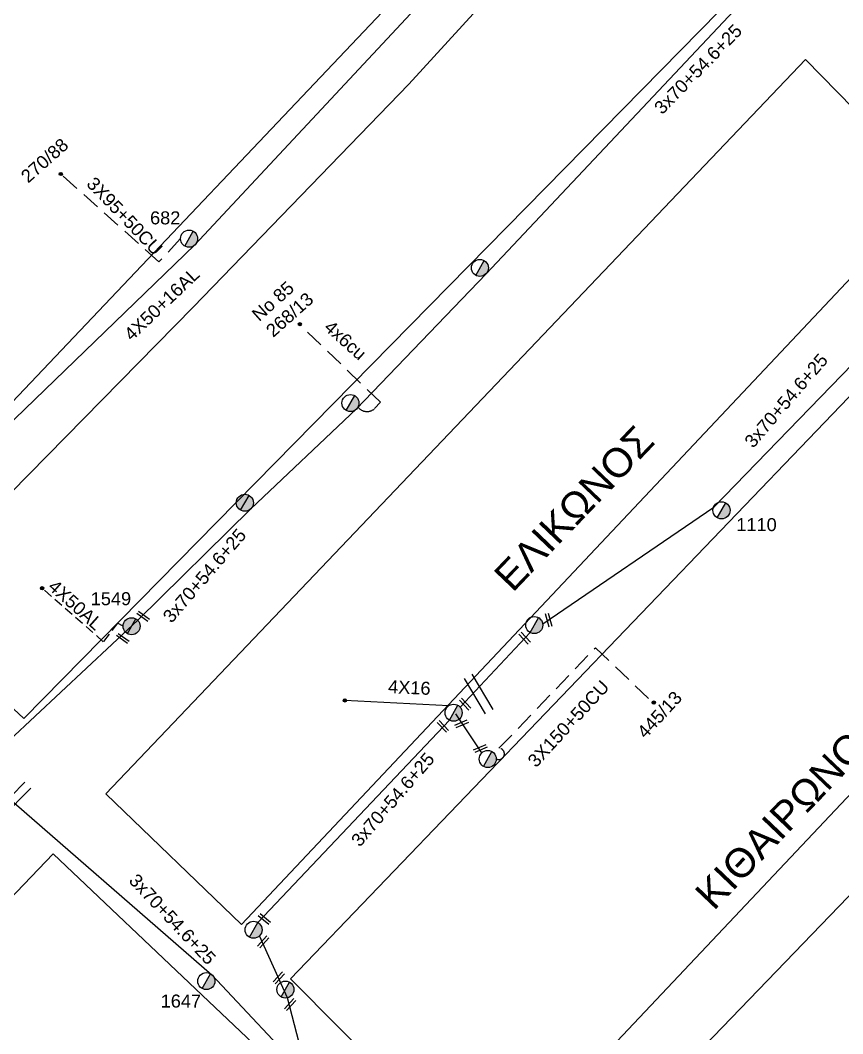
# Model space of a CAD drawing. Header units: millimetres. Extents: x -2449 to 9266, y 48 to 3905.
# Drawn here: x 7647.7 to 7761.5, y 3254.2 to 3394.4 of the extents above; entities that cross this region are included whole.
import ezdxf

# ---------------------------------------------------------------- set-up
doc = ezdxf.new("R2010")
doc.units = ezdxf.units.MM
doc.linetypes.add('DASHED', pattern=[19.05, 12.7, -6.35])
for name, color, linetype in [('Γυμνά εναέρια ΧΤ και ΦΟΠ (3Φ)   4x50+16AL', 7, 'Continuous'), ('Εναέρια παροχή ΧΤ 4x16', 7, 'SYN_LINE'), ('Επιγραφές - Σχήματα', 7, 'Continuous'), ('Καλώδια ΧΤ   3x150+50CU', 7, 'DASHED'), ('Καλώδια ΧΤ   3x150AL+50XLPE', 7, 'DASHED'), ('Καλώδια ΧΤ   3x95+50CU', 7, 'DASHED'), ('Μηχανική τομή', 7, 'Continuous'), ('Στύλος Ξύλινος', 7, 'Continuous'), ('Στύλος Ξύλινος @ 1', 7, 'Continuous'), ('Στύλος ΦΜ', 7, 'Continuous'), ('Στύλος ΦΜ @ 1', 7, 'Continuous'), ('Συνδέσεις', 7, 'Continuous'), ('Συνεστραμμένα ΧΤ   3x70+54.6+25 AL', 7, 'SYN_LINE'), ('Τομή', 7, 'Continuous'), ('Υπόβαθρο ΔΕΗ', 7, 'Continuous'), ('Υπόγεια καλώδια Παροχών ΧΤ   4x50AL', 7, 'DASHED'), ('Υπόγεια καλώδια Παροχών ΧΤ   4x6', 7, 'DASHED')]:
    doc.layers.add(name, color=color, linetype=linetype)
doc.styles.add('arial', font='arial.ttf')
doc.styles.get("Standard").update_dxf_attribs({"font": 'arial.ttf'})
doc.linetypes.add('SYN_LINE', pattern='A,0.5,-0.0001,["/\\/\\/\\/",Standard,S=0.1,R=0,X=0,Y=-0.05],-0.25', length=0.7501)

# ---------------------------------------------------------------- blocks, each defined once
blk = doc.blocks.new('ΥΠΑΡΧΩΝ ΤΣΙΜΕΝΤΕΝΙΟΣ ΣΤΥΛΟΣ')
at = {"layer": 'Στύλος ΦΜ'}
blk.add_hatch(color=7, dxfattribs=at).paths.add_polyline_path([(-1.29, -2.28, 0.574793), (2.62, 0, 0.268822), (1.3, 2.27)])
at = {"layer": 'Στύλος ΦΜ', "color": 7}
blk.add_line((-1.29, -2.28), (1.3, 2.27), dxfattribs=at)
blk.add_circle((0, 0), 2.62, dxfattribs=at)
at = {"layer": 'Στύλος ΦΜ', "flags": 4}
for tag, p in [('ΑΡΙΘΜΟΣ', (-4.68, 8.05)), ('ΤΥΠΟΣ', (-4.91, 3.03))]:
    blk.add_attdef(tag, p, '', height=4, dxfattribs=at)
blk = doc.blocks.new('ΥΠΑΡΧΩΝ ΞΥΛΙΝΟΣ ΣΤΥΛΟΣ')
at = {"layer": 'Στύλος Ξύλινος'}
h = blk.add_hatch(color=7, dxfattribs=at)
h.paths.add_polyline_path([(-2.62, 0, 0.270008), (-1.29, -2.28), (1.3, 2.27, 0.576266)])
h.paths.add_polyline_path([(-1.29, -2.28, 0.574793), (2.62, 0, 0.268822), (1.3, 2.27)])
at = {"layer": 'Στύλος Ξύλινος', "color": 7}
blk.add_line((-1.29, -2.28), (1.3, 2.27), dxfattribs=at)
blk.add_circle((0, 0), 2.62, dxfattribs=at)
at = {"layer": 'Στύλος Ξύλινος', "flags": 4}
for tag, p in [('ΑΡΙΘΜΟΣ', (-4.91, 8.6)), ('ΤΥΠΟΣ', (-4.85, 3.39))]:
    blk.add_attdef(tag, p, '', height=4, dxfattribs=at)
blk = doc.blocks.new('_ΣΥΝΔΕΣΗ')
at = {"layer": 'Συνδέσεις', "linetype": 'SYN_LINE', "ltscale": 40}
blk.add_hatch(color=256, dxfattribs=at).paths.add_polyline_path([(0.5, -0.01, 1), (-0.5, -0.01, 1)])
at = {"layer": 'Συνδέσεις'}
blk.add_circle((0, -0.01), 0.5, dxfattribs=at)
blk = doc.blocks.new('ΤΟΜΗ')
at = {"layer": 'Τομή', "ltscale": 40}
for p, q in [((-5.68, 0), (5.68, 0)), ((5.68, -2.33), (-5.68, -2.33))]:
    blk.add_line(p, q, dxfattribs=at)
blk = doc.blocks.new('ΜΗΧΑΝΙΚΗ ΤΟΜΗ')
at = {"layer": 'Μηχανική τομή', "ltscale": 40}
for p, q in [((-1.89, 0.78), (1.89, 0.78)), ((1.89, 0), (-1.89, 0))]:
    blk.add_line(p, q, dxfattribs=at)

msp = doc.modelspace()

# ---------------------------------------------------------------- linework, layer by layer
at = {"layer": 'Γυμνά εναέρια ΧΤ και ΦΟΠ (3Φ)   4x50+16AL', "color": 30, "ltscale": 0.2}
msp.add_lwpolyline([(7638.61, 3331.23), (7671.88, 3363.35), (7701.69, 3395.33), (7721.05, 3436.83)], dxfattribs=at)
at = {"layer": 'Εναέρια παροχή ΧΤ 4x16', "color": 151, "ltscale": 15}
msp.add_lwpolyline([(7707.01, 3299.56), (7692.62, 3300.29)], dxfattribs=at)
at = {"layer": 'Καλώδια ΧΤ   3x150AL+50XLPE', "color": 151, "linetype": 'DASHED', "ltscale": 0.2}
msp.add_lwpolyline([(7713.58, 3292.18, 1.228397), (7713.95, 3293.67), (7727.32, 3307.59), (7735.21, 3300.02)], format="xyb", dxfattribs=at)
at = {"layer": 'Καλώδια ΧΤ   3x95+50CU', "color": 30, "ltscale": 0.2}
msp.add_lwpolyline([(7669.88, 3364.2), (7666.89, 3361), (7653.31, 3373.15)], dxfattribs=at)
at = {"layer": 'Συνεστραμμένα ΧΤ   3x70+54.6+25 AL', "color": 173, "linetype": 'SYN_LINE', "ltscale": 20}
msp.add_lwpolyline([(7753.92, 3403.72), (7712.16, 3359.34), (7694.25, 3340.64), (7679.59, 3326.8), (7663.95, 3311.38), (7642.6, 3291.45)], dxfattribs=at)
at = {"layer": 'Συνεστραμμένα ΧΤ   3x70+54.6+25 AL', "color": 133, "linetype": 'SYN_LINE', "ltscale": 20}
msp.add_lwpolyline([(7720, 3310.89), (7743.67, 3327.06), (7764.37, 3348.33), (7779.06, 3362.78)], dxfattribs=at)
at = {"layer": 'Συνεστραμμένα ΧΤ   3x70+54.6+25 AL', "color": 133, "linetype": 'SYN_LINE', "ltscale": 15}
msp.add_lwpolyline([(7708.57, 3299.36), (7718.25, 3309.7)], dxfattribs=at)
at = {"layer": 'Συνεστραμμένα ΧΤ   3x70+54.6+25 AL', "color": 151, "ltscale": 8}
msp.add_lwpolyline([(7711.58, 3293.02), (7707.99, 3298.45)], dxfattribs=at)
at = {"layer": 'Συνεστραμμένα ΧΤ   3x70+54.6+25 AL', "color": 151, "linetype": 'SYN_LINE', "ltscale": 20}
for points in [[(7680.57, 3269.56), (7707.1, 3297.57)], [(7643.22, 3289.27), (7674.22, 3262.33), (7687.55, 3248.12)]]:
    msp.add_lwpolyline(points, dxfattribs=at)
at = {"layer": 'Συνεστραμμένα ΧΤ   3x70+54.6+25 AL', "color": 151, "linetype": 'SYN_LINE', "ltscale": 10}
msp.add_lwpolyline([(7687.55, 3248.12), (7684.69, 3259.13), (7680.81, 3267.7)], dxfattribs=at)
at = {"layer": 'Υπόβαθρο ΔΕΗ'}
for points in [[(7625.17, 3319.04), (7723.45, 3422.65), (7678.86, 3466.15), (7577.72, 3364.64), (7625.17, 3319.04)], [(7648.18, 3297.78), (7631.23, 3313.61), (7671.61, 3354.73), (7701.46, 3385.57), (7723.27, 3409.44), (7729.74, 3415.95), (7747.09, 3398.45), (7648.18, 3297.78)], [(7678.34, 3269.28), (7659.54, 3287.35), (7756.36, 3389), (7774.1, 3370.92), (7678.34, 3269.28)], [(7809.35, 3336.87), (7712.45, 3234.19), (7685.12, 3261.77), (7782.17, 3362.9), (7809.35, 3336.87)], [(7816.55, 3330.02), (7841.33, 3306.14), (7745.31, 3202.41), (7718.82, 3228.02), (7816.85, 3329.73)], [(7613.78, 3238.88), (7652.27, 3279.05), (7672.87, 3259.5), (7686.12, 3246.94), (7646.36, 3204.62), (7613.78, 3238.88)]]:
    msp.add_lwpolyline(points, dxfattribs=at)
at = {"layer": 'Υπόγεια καλώδια Παροχών ΧΤ   4x50AL', "color": 7, "linetype": 'DASHED', "ltscale": 0.1}
msp.add_lwpolyline([(7661.93, 3310.56), (7661.14, 3310.97), (7659.19, 3308.42), (7650.65, 3315.89)], dxfattribs=at)
at = {"layer": 'Υπόγεια καλώδια Παροχών ΧΤ   4x6', "color": 173, "linetype": 'DASHED', "ltscale": 0.2}
msp.add_lwpolyline([(7694.44, 3340.89, 0.437261), (7696.74, 3340.68), (7697.54, 3341.58), (7686.52, 3352.16)], format="xyb", dxfattribs=at)

# ---------------------------------------------------------------- block references
at = {"layer": 'Μηχανική τομή'}
for p, xscale, yscale, zscale, rotation in [((7664.81, 3312.07), 0.499999999999974, 0.499999999999974, 0.499999999999974, 144.2579362798108), ((7721.01, 3311.46), 0.4999999999999608, 0.4999999999999608, 0.4999999999999608, 105.6022660013272), ((7662.01, 3309.02), 0.499999999999974, 0.499999999999974, 0.499999999999974, 144.2579362798108), ((7717.65, 3309.03), 0.49999999999996, 0.49999999999996, 0.49999999999996, 133.0732209039125), ((7709.41, 3299.9), 0.49999999999996, 0.49999999999996, 0.49999999999996, 133.0732209039125), ((7706.34, 3296.83), 0.49999999999996, 0.49999999999996, 0.49999999999996, 133.0732209039125), ((7708.7, 3297.22), 0.49999999999996, 0.49999999999996, 0.49999999999996, 203.0797500102078), ((7711.31, 3293.83), 0.49999999999996, 0.49999999999996, 0.49999999999996, 203.0797500102078), ((7681.62, 3270.18), 0.5000000000000894, 0.5000000000000894, 0.5000000000000894, 140.7272185491119), ((7681.19, 3266.99), 0.5000000000000018, 0.5000000000000018, 0.5000000000000018, 227.5471457129901), ((7683.34, 3262.03), 0.5000000000000018, 0.5000000000000018, 0.5000000000000018, 227.5471457129901), ((7684.91, 3258.32), 0.5000000000000018, 0.5000000000000018, 0.5000000000000018, 227.5471457129901)]:
    msp.add_blockref('ΜΗΧΑΝΙΚΗ ΤΟΜΗ', p, dxfattribs=dict(at, xscale=xscale, yscale=yscale, zscale=zscale, rotation=rotation))
at = {"layer": 'Στύλος Ξύλινος @ 1', "ltscale": 40, "xscale": 0.4499999999998181, "yscale": 0.4499999999998181, "zscale": 0.4499999999998181}
msp.add_blockref('ΥΠΑΡΧΩΝ ΞΥΛΙΝΟΣ ΣΤΥΛΟΣ', (7678.78, 3327.65), dxfattribs=at)
at = {"layer": 'Στύλος Ξύλινος @ 1', "ltscale": 40}
ref = msp.add_blockref('ΥΠΑΡΧΩΝ ΞΥΛΙΝΟΣ ΣΤΥΛΟΣ', (7663.11, 3310.56), dxfattribs=dict(at, xscale=0.4499999999998181, yscale=0.4499999999998181, zscale=0.4499999999998181))
ref.add_attrib('ΤΥΠΟΣ', '1549', (7657.45, 3313.47), dxfattribs={"layer": 'Στύλος Ξύλινος', "height": 1.8, "flags": 4})
at = {"layer": 'Στύλος ΦΜ @ 1', "ltscale": 40}
ref = msp.add_blockref('ΥΠΑΡΧΩΝ ΤΣΙΜΕΝΤΕΝΙΟΣ ΣΤΥΛΟΣ', (7671.06, 3364.2), dxfattribs=dict(at, xscale=0.4499999999998181, yscale=0.4499999999998181, zscale=0.4499999999998181))
ref.add_attrib('ΤΥΠΟΣ', '682', (7665.66, 3366.18), dxfattribs={"layer": 'Στύλος ΦΜ', "height": 1.8, "flags": 4})
at = {"layer": 'Στύλος ΦΜ @ 1', "ltscale": 40, "xscale": 0.4499999999998181, "yscale": 0.4499999999998181, "zscale": 0.4499999999998181}
for p in [(7711.31, 3360.15), (7693.4, 3341.45), (7718.84, 3310.72), (7707.68, 3298.59), (7712.4, 3292.18), (7679.99, 3268.54), (7684.39, 3260.27)]:
    msp.add_blockref('ΥΠΑΡΧΩΝ ΤΣΙΜΕΝΤΕΝΙΟΣ ΣΤΥΛΟΣ', p, dxfattribs=at)
at = {"layer": 'Στύλος ΦΜ @ 1', "ltscale": 40}
ref = msp.add_blockref('ΥΠΑΡΧΩΝ ΤΣΙΜΕΝΤΕΝΙΟΣ ΣΤΥΛΟΣ', (7744.75, 3326.6), dxfattribs=dict(at, xscale=0.4499999999998181, yscale=0.4499999999998181, zscale=0.4499999999998181))
ref.add_attrib('ΤΥΠΟΣ', '1110', (7746.8, 3323.72), dxfattribs={"layer": 'Στύλος ΦΜ', "height": 1.8, "flags": 4})
ref = msp.add_blockref('ΥΠΑΡΧΩΝ ΤΣΙΜΕΝΤΕΝΙΟΣ ΣΤΥΛΟΣ', (7673.45, 3261.44), dxfattribs=dict(at, xscale=0.4499999999998181, yscale=0.4499999999998181, zscale=0.4499999999998181))
ref.add_attrib('ΤΥΠΟΣ', '1647', (7667.13, 3257.78), dxfattribs={"layer": 'Στύλος ΦΜ', "height": 1.8, "flags": 4})
at = {"layer": 'Συνδέσεις', "xscale": 0.4500000000000455, "yscale": 0.4500000000000455, "zscale": 0.4500000000000455}
for p in [(7653.31, 3373.15), (7686.39, 3352.37), (7650.72, 3315.82), (7692.62, 3300.29), (7735.38, 3299.99)]:
    msp.add_blockref('_ΣΥΝΔΕΣΗ', p, dxfattribs=at)
at = {"layer": 'Τομή'}
for p, xscale, yscale, zscale, rotation in [((7710.65, 3300.87), 0.4999999999999232, 0.4999999999999232, 0.4999999999999232, 120.6652940437248), ((7646.36, 3286.95), 0.4999999999998856, 0.4999999999998856, 0.4999999999998856, 45.41120824241732)]:
    msp.add_blockref('ΤΟΜΗ', p, dxfattribs=dict(at, xscale=xscale, yscale=yscale, zscale=zscale, rotation=rotation))

# ---------------------------------------------------------------- texts
at = {"layer": 'Γυμνά εναέρια ΧΤ και ΦΟΠ (3Φ)   4x50+16AL', "ltscale": 40, "insert": (7661.88, 3351.24), "char_height": 1.8, "width": 69.1904, "attachment_point": 1, "rotation": 43.7125, "style": 'arial'}
msp.add_mtext('4X50+16AL', dxfattribs=at)
at = {"layer": 'Εναέρια παροχή ΧΤ 4x16', "ltscale": 40, "insert": (7698.66, 3303.11), "char_height": 1.8, "width": 69.1904, "attachment_point": 1, "rotation": 357.4061, "style": 'arial'}
msp.add_mtext('4X16', dxfattribs=at)
at = {"layer": 'Επιγραφές - Σχήματα', "linetype": 'SYN_LINE', "ltscale": 20, "char_height": 1.8, "width": 69.1904, "attachment_point": 1, "rotation": 41.6909, "style": 'arial'}
for s, insert in [('270/88', (7647.59, 3373.15)), ('Νο 85', (7679.56, 3354)), ('268/13', (7681.51, 3351.8))]:
    msp.add_mtext(s, dxfattribs=dict(at, insert=insert))
at = {"layer": 'Επιγραφές - Σχήματα', "char_height": 4, "width": 157.7424, "attachment_point": 1, "rotation": 46.3401}
for s, insert in [('\\pt128;ΕΛΙΚΩΝΟΣ', (7712.95, 3317.88)), ('\\pt128;ΚΙΘΑΙΡΩΝΟΣ', (7740.77, 3273.83))]:
    msp.add_mtext(s, dxfattribs=dict(at, insert=insert))
at = {"layer": 'Καλώδια ΧΤ   3x150+50CU', "ltscale": 40, "char_height": 1.8, "width": 69.1904, "attachment_point": 1, "rotation": 47.3322, "style": 'arial'}
for s, insert in [('3X150+50CU', (7717.76, 3292.11)), ('445/13', (7732.9, 3296.11))]:
    msp.add_mtext(s, dxfattribs=dict(at, insert=insert))
at = {"layer": 'Καλώδια ΧΤ   3x95+50CU', "ltscale": 40, "insert": (7658.04, 3372.92), "char_height": 1.8, "width": 69.1904, "attachment_point": 1, "rotation": 313.8352, "style": 'arial'}
msp.add_mtext('3X95+50CU', dxfattribs=at)
at = {"layer": 'Συνεστραμμένα ΧΤ   3x70+54.6+25 AL', "linetype": 'SYN_LINE', "ltscale": 20, "char_height": 1.8, "width": 69.1904, "attachment_point": 1, "style": 'arial'}
for insert, rotation in [((7735.25, 3382.54), 45.7744), ((7747.77, 3336.28), 49.3501), ((7667.27, 3312.06), 49.3501)]:
    msp.add_mtext('3x70+54.6+25', dxfattribs=dict(at, insert=insert, rotation=rotation))
at = {"layer": 'Συνεστραμμένα ΧΤ   3x70+54.6+25 AL', "color": 7, "linetype": 'SYN_LINE', "ltscale": 20, "char_height": 1.8, "attachment_point": 1, "style": 'arial'}
for insert, width, rotation in [((7693.33, 3281.07), 69.1904, 49.3501), ((7663.92, 3276.48), 19.9819, 313.2641)]:
    msp.add_mtext('3x70+54.6+25', dxfattribs=dict(at, insert=insert, width=width, rotation=rotation))
at = {"layer": 'Υπόγεια καλώδια Παροχών ΧΤ   4x50AL', "linetype": 'DASHED', "ltscale": 0.1, "char_height": 1.8, "width": 69.1904, "attachment_point": 1, "rotation": 318.1735, "style": 'arial'}
for s, insert in [('4x6cu', (7690.8, 3353.06)), ('4X50AL', (7652.62, 3317.17))]:
    msp.add_mtext(s, dxfattribs=dict(at, insert=insert))

doc.saveas('drawing.dxf')
